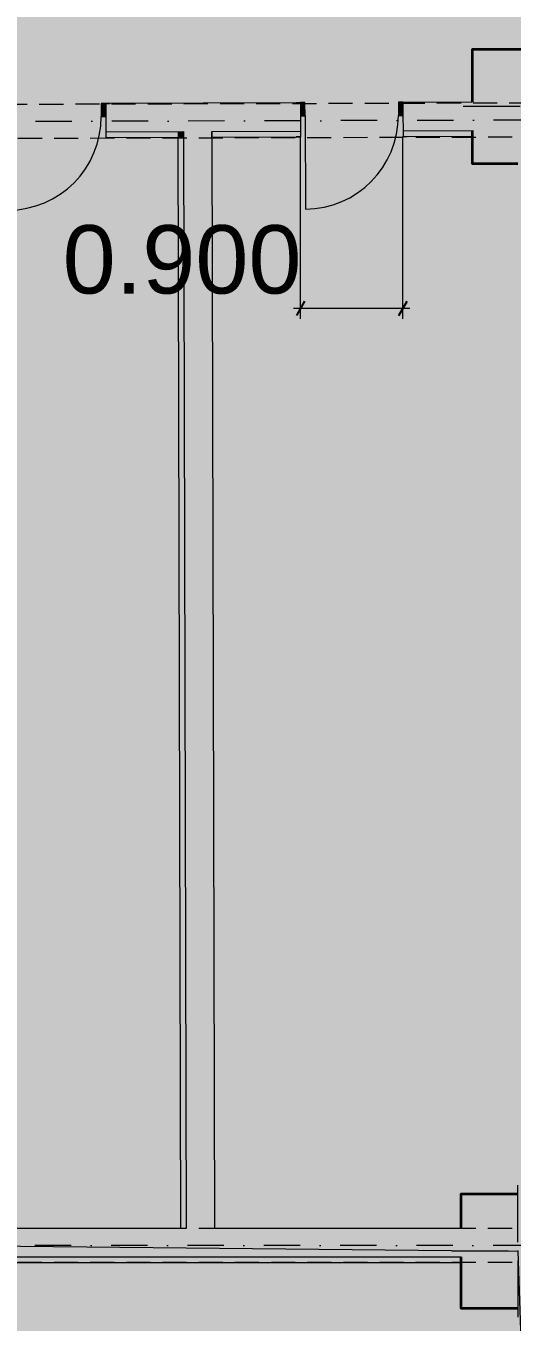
# Model space of a CAD drawing. Header units: millimetres. Extents: x -31264 to 69937, y -40802 to 59035.
# Drawn here: x -10919 to -6650, y -17915 to -6535 of the extents above; entities that cross this region are included whole.
import ezdxf
from ezdxf.enums import TextEntityAlignment as Align

# ---------------------------------------------------------------- set-up
doc = ezdxf.new("R2010")
doc.units = ezdxf.units.MM
doc.header["$MEASUREMENT"] = 0
for name, pattern in [('Dot & Dashed', [670.277762, 317.5, -176.388889, 0, -176.388874]), ('Hidden Line', [317.5, 211.666667, -105.833333]), ('Wipeout_Contour', [1000, 0, -1000])]:
    doc.linetypes.add(name, pattern=pattern)
for name, color, linetype in [('ARCHICAD Zone Stamps', 7, 'Continuous'), ('Dimensioning - General', 7, 'Continuous'), ('Model Unit - Zone', 7, 'Continuous'), ('Site & Landscape - Terrain', 7, 'Continuous'), ('Structural - Bearing', 7, 'Continuous')]:
    doc.layers.add(name, color=color, linetype=linetype)
doc.styles.add('GENERATED_STYLE_1', font='arial.ttf')
doc.dimstyles.new('GENERATED_STYLE__2', dxfattribs={"dimtxt": 600, "dimasz": 95, "dimexe": 0.18, "dimexo": 300, "dimgap": 0.09, "dimtad": 1, "dimtih": 1, "dimtoh": 1, "dimdec": 3, "dimlfac": 0.001, "dimzin": 0, "dimdsep": 46, "dimtxsty": 'GENERATED_STYLE_1', "dimblk": 'ARROWHEAD_2', "dimblk1": 'ARROWHEAD_2', "dimblk2": 'ARROWHEAD_2', "dimcen": 0.09, "dimclrd": 256, "dimclre": 256, "dimclrt": 5, "dimadec": 0, "dimazin": 0, "dimtfac": 1, "dimtdec": 4, "dimtmove": 0, "dimatfit": 3, "dimfxl": 0, "dimtolj": 1, "dimtzin": 0, "dimarcsym": 0})

# ---------------------------------------------------------------- blocks, each defined once
blk = doc.blocks.new('Corridor_03_3', base_point=(-8100, -5869))
at = {"layer": 'Model Unit - Zone', "linetype": 'Continuous', "lineweight": 0, "true_color": 0xfdf2d0}
blk.add_hatch(color=254, dxfattribs=at).paths.add_polyline_path([(-14867, -4392), (-14867, -6884), (-14517, -6884), (-14517, -7232), (-7000, -7203), (-7000, -6742), (-6000, -6742), (-6000, -7200), (1750, -7170), (1750, -4742), (1500, -4742), (1500, -4392), (-7100, -4392), (-7100, -4742), (-8100, -4742), (-8100, -3742), (-7750, -3742), (-7750, 1258), (-8100, 1258), (-8100, 2258), (-7750, 2258), (-7750, 7508), (-8100, 7508), (-8100, 8508), (-7750, 8508), (-7750, 13508), (-8100, 13508), (-8100, 13858), (-9200, 13858), (-9200, 13508), (-9550, 13508), (-9550, 2258), (-9200, 2258), (-9200, 1258), (-9550, 1258), (-9550, -3742), (-9200, -3742), (-9200, -4742), (-10200, -4742), (-10200, -4392)])
at = {"layer": 'ARCHICAD Zone Stamps', "color": 5, "lineweight": 25, "insert": (-8779, -6291), "char_height": 300, "attachment_point": 1, "style": 'GENERATED_STYLE_1'}
blk.add_mtext('\\A1;{\\pql;\\pt0,4600;\\fArial|b0|i0|c0|p34;78.134\\fArial|b0|i0|c0|p34;\\A1{\\H.66x;\\S^  ;}\\fArial|b0|i0|c0|p34; m\\fArial|b0|i0|c0|p34;\\A1{\\H.66x;\\S2^  ;}}', dxfattribs=at)
at = {"layer": 'ARCHICAD Zone Stamps', "color": 5, "lineweight": 25, "style": 'GENERATED_STYLE_1'}
for tag, p in [('ROOM_NAME', (-9283, -5113)), ('DUMMY_849', (-6917, -5044)), ('DUMMY_850', (-6917, -5634)), ('ROOM_NUMBER', (-9283, -5702)), ('measuredAreaCode', (-9283, -6291))]:
    blk.add_attdef(tag, text='', height=300, dxfattribs=at).set_placement(p, align=Align.TOP_LEFT)
blk = doc.blocks.new('Ladies_27_16', base_point=(-8025, -12312))
at = {"layer": 'Model Unit - Zone', "linetype": 'Continuous', "lineweight": 0, "true_color": 0x7da59c}
for points in [[(-8507, -7509), (-7607, -7506), (-7608, -7321), (-8508, -7324)], [(-9285, -7512), (-9261, -17092), (-7100, -17092), (-7100, -16793), (-6650, -16793), (-6650, -7742), (-7000, -7742), (-7000, -7503)]]:
    blk.add_hatch(color=252, dxfattribs=at).paths.add_polyline_path(points)
at = {"layer": 'ARCHICAD Zone Stamps', "color": 5, "lineweight": 25, "insert": (-8703, -12734), "char_height": 300, "attachment_point": 1, "style": 'GENERATED_STYLE_1'}
blk.add_mtext('\\A1;{\\pql;\\pt0,4600;\\fArial|b0|i0|c0|p34;25.089\\fArial|b0|i0|c0|p34;\\A1{\\H.66x;\\S^  ;}\\fArial|b0|i0|c0|p34; m\\fArial|b0|i0|c0|p34;\\A1{\\H.66x;\\S2^  ;}}', dxfattribs=at)
at = {"layer": 'ARCHICAD Zone Stamps', "color": 5, "lineweight": 25, "style": 'GENERATED_STYLE_1'}
for tag, p in [('DUMMY_849', (-6841, -11487)), ('ROOM_NAME', (-9208, -11555)), ('ROOM_NUMBER', (-9208, -12145)), ('DUMMY_850', (-6841, -12076)), ('measuredAreaCode', (-9208, -12734))]:
    blk.add_attdef(tag, text='', height=300, dxfattribs=at).set_placement(p, align=Align.TOP_LEFT)
blk = doc.blocks.new('Ladies_28_17', base_point=(-10735, -12245))
at = {"layer": 'Model Unit - Zone', "linetype": 'Continuous', "lineweight": 0, "true_color": 0x7da59c}
for points in [[(-11117, -7519), (-10217, -7516), (-10218, -7331), (-11118, -7334)], [(-11634, -7521), (-11609, -17092), (-9561, -17092), (-9585, -7513)]]:
    blk.add_hatch(color=252, dxfattribs=at).paths.add_polyline_path(points)
at = {"layer": 'ARCHICAD Zone Stamps', "color": 5, "lineweight": 25, "insert": (-11414, -12667), "char_height": 300, "attachment_point": 1, "style": 'GENERATED_STYLE_1'}
blk.add_mtext('\\A1;{\\pql;\\pt0,4600;\\fArial|b0|i0|c0|p34;19.781\\fArial|b0|i0|c0|p34;\\A1{\\H.66x;\\S^  ;}\\fArial|b0|i0|c0|p34; m\\fArial|b0|i0|c0|p34;\\A1{\\H.66x;\\S2^  ;}}', dxfattribs=at)
at = {"layer": 'ARCHICAD Zone Stamps', "color": 5, "lineweight": 25, "style": 'GENERATED_STYLE_1'}
for tag, p in [('ROOM_NAME', (-11919, -11488)), ('DUMMY_849', (-9552, -11420)), ('DUMMY_850', (-9552, -12009)), ('ROOM_NUMBER', (-11919, -12078)), ('measuredAreaCode', (-11919, -12667))]:
    blk.add_attdef(tag, text='', height=300, dxfattribs=at).set_placement(p, align=Align.TOP_LEFT)
blk = doc.blocks.new('Mesh_1', base_point=(-31264, 46149))
at = {"color": 254, "linetype": 'Wipeout_Contour', "lineweight": 0, "ltscale": 258748.646944}
blk.add_wipeout([(-31264, 46149), (-31264, -40802), (62056, -40802), (62056, 46149)], dxfattribs=at).dxf.layer = 'Site & Landscape - Terrain'
at = {"layer": 'Site & Landscape - Terrain', "linetype": 'Continuous', "lineweight": 13, "true_color": 0xa2a233}
h = blk.add_hatch(dxfattribs=at)
h.set_pattern_fill('Grass', color=55, style=0, pattern_type=2)
h.set_pattern_definition([(90, (0, 0), (-600, 0), [86.6025, -259.8076]), (90, (300, 173.2), (-600, 0), [86.6025, -259.8076]), (30, (0, 0), (-300, 519.6152), [86.6025, -259.8076]), (30, (0, 346.4), (-300, 519.6152), [86.6025, -259.8076]), (150, (0, 0), (300, 519.6152), [86.6025, -259.8076]), (150, (0, 346.4), (300, 519.6152), [86.6025, -259.8076])])
h.paths.add_polyline_path([(-31264, 46149), (-31264, -40802), (62056, -40802), (62056, 46149)])
blk = doc.blocks.new('Slab_3', base_point=(-6600, -17293))
at = {"layer": 'Structural - Bearing', "color": 123, "linetype": 'Continuous', "lineweight": 20, "true_color": 0x71cebe, "flags": 128}
blk.add_lwpolyline([(-6600, -17293), (-6500, -20242), (19700, -20322), (19750, 25818), (2000, 25818), (1500, -4742), (-15337, -4242), (-15337, -17206)], close=True, dxfattribs=at)
blk = doc.blocks.new('Door 24_2')
at = {"layer": 'Structural - Bearing', "linetype": 'Continuous', "lineweight": 0, "true_color": 0xffffff}
for points in [[(-450, -115), (-410, -115), (-410, 0), (-450, 0)], [(450, 0), (410, 0), (410, -115), (450, -115)]]:
    blk.add_hatch(color=7, dxfattribs=at).paths.add_polyline_path(points)
at = {"layer": 'Structural - Bearing', "color": 30, "linetype": 'Continuous', "lineweight": 18, "true_color": 0xff6600}
blk.add_line((410, 0), (410, 820), dxfattribs=at)
at = {"layer": 'Structural - Bearing', "color": 251, "linetype": 'Continuous', "lineweight": 13, "true_color": 0x6a6a6a}
for p, q in [((-450, 185), (-487, 185)), ((-450, 185), (-487, 185)), ((-450, 135), (-450, 185)), ((-450, 135), (-450, 185)), ((450, 135), (450, 185)), ((450, 135), (450, 185)), ((450, 185), (487, 185)), ((450, 185), (487, 185))]:
    blk.add_line(p, q, dxfattribs=at)
at = {"layer": 'Structural - Bearing', "color": 7, "linetype": 'Continuous', "lineweight": 20}
for p, q in [((-450, 0), (-450, 135)), ((-450, 0), (-450, 135)), ((450, 0), (450, 135)), ((450, 0), (450, 135)), ((-450, -115), (-450, 0)), ((-450, -115), (-450, 0)), ((450, -115), (450, 0)), ((450, -115), (450, 0)), ((-450, -115), (-487, -115)), ((-450, -115), (-487, -115)), ((450, -115), (487, -115)), ((450, -115), (487, -115))]:
    blk.add_line(p, q, dxfattribs=at)
at = {"layer": 'Structural - Bearing', "color": 30, "linetype": 'Continuous', "lineweight": 20, "true_color": 0xff6600}
for p, q in [((-410, 0), (-450, 0)), ((-450, 0), (-450, -115)), ((-410, -115), (-410, 0)), ((450, 0), (410, 0)), ((410, 0), (410, -115)), ((450, -115), (450, 0)), ((-450, -115), (-410, -115)), ((410, -115), (450, -115))]:
    blk.add_line(p, q, dxfattribs=at)
at = {"layer": 'Structural - Bearing', "color": 30, "linetype": 'Continuous', "lineweight": 18, "true_color": 0xff6600}
blk.add_arc((410, 0), 820, 90, 180, dxfattribs=at)
blk = doc.blocks.new('Wall_3', base_point=(-15017, -7384))
at = {"layer": 'Structural - Bearing', "linetype": 'Continuous', "lineweight": 0, "true_color": 0x5a512e}
for points in [[(-9536, -7213), (-10218, -7216), (-10217, -7466), (-9535, -7463)], [(-9286, -7212), (-9536, -7213), (-9535, -7463), (-9285, -7462)], [(-8508, -7209), (-9286, -7212), (-9285, -7462), (-8507, -7459)], [(-7608, -7206), (-7607, -7456), (-7000, -7453), (-7000, -7203)]]:
    blk.add_hatch(color=59, dxfattribs=at).paths.add_polyline_path(points)
at = {"layer": 'Structural - Bearing', "linetype": 'Continuous', "lineweight": 0, "true_color": 0x353329}
for points in [[(-10217, -7466), (-10217, -7516), (-9585, -7513), (-9585, -7463)], [(-9535, -7463), (-9585, -7463), (-9585, -7513), (-9535, -7513)], [(-8507, -7459), (-9285, -7462), (-9285, -7512), (-8507, -7509)], [(-7607, -7456), (-7607, -7506), (-7000, -7503), (-7000, -7453)]]:
    blk.add_hatch(color=250, dxfattribs=at).paths.add_polyline_path(points)
at = {"layer": 'Structural - Bearing', "color": 7, "linetype": 'Continuous', "lineweight": 20}
for p, q in [((-10218, -7216), (-10181, -7216)), ((-10218, -7216), (-10218, -7331)), ((-8508, -7209), (-8545, -7209)), ((-8508, -7209), (-8508, -7324)), ((-7608, -7206), (-7571, -7206)), ((-7608, -7206), (-7608, -7321)), ((-10218, -7331), (-10217, -7466)), ((-8508, -7324), (-8507, -7459)), ((-7608, -7321), (-7607, -7456)), ((-10217, -7466), (-9535, -7463)), ((-9535, -7463), (-9535, -7513)), ((-9285, -7462), (-8507, -7459)), ((-9285, -7512), (-9285, -7462)), ((-7607, -7456), (-7000, -7453))]:
    blk.add_line(p, q, dxfattribs=at)
at = {"layer": 'Structural - Bearing', "color": 251, "linetype": 'Continuous', "lineweight": 13, "true_color": 0x6a6a6a}
for p, q in [((-10217, -7466), (-10217, -7516)), ((-8507, -7509), (-8544, -7509)), ((-8507, -7459), (-8507, -7509)), ((-7607, -7456), (-7607, -7506)), ((-7607, -7506), (-7570, -7506)), ((-10217, -7516), (-10180, -7516))]:
    blk.add_line(p, q, dxfattribs=at)
at = {"layer": 'Structural - Bearing', "color": 7, "linetype": 'Continuous', "lineweight": 20, "flags": 128}
for points in [[(-8508, -7209), (-10218, -7216)], [(-7000, -7203), (-7608, -7206)]]:
    blk.add_lwpolyline(points, dxfattribs=at)
at = {"layer": 'Structural - Bearing', "color": 251, "linetype": 'Continuous', "lineweight": 13, "true_color": 0x6a6a6a, "flags": 128}
for points in [[(-9285, -7512), (-8507, -7509)], [(-7607, -7506), (-7000, -7503)], [(-10217, -7516), (-9585, -7513)]]:
    blk.add_lwpolyline(points, dxfattribs=at)
at = {"layer": 'Structural - Bearing', "color": 21, "linetype": 'Continuous', "lineweight": 18, "true_color": 0xff9955, "zscale": 1000, "rotation": 180.2184392876983}
for p in [(-10668, -7332), (-8058, -7322)]:
    blk.add_blockref('Door 24_2', p, dxfattribs=at)
blk = doc.blocks.new('Wall_38', base_point=(-15017, -17242))
at = {"layer": 'Structural - Bearing', "linetype": 'Continuous', "lineweight": 0, "true_color": 0x5a512e}
blk.add_hatch(color=59, dxfattribs=at).paths.add_polyline_path([(-14631, -17092), (-14631, -17342), (-7100, -17342), (-7100, -17092)])
at = {"layer": 'Structural - Bearing', "linetype": 'Continuous', "lineweight": 0, "true_color": 0x353329}
blk.add_hatch(color=250, dxfattribs=at).paths.add_polyline_path([(-14631, -17342), (-14631, -17392), (-7100, -17392), (-7100, -17342)])
at = {"layer": 'Structural - Bearing', "color": 7, "linetype": 'Continuous', "lineweight": 20}
blk.add_line((-14631, -17342), (-7100, -17342), dxfattribs=at)
at = {"layer": 'Structural - Bearing', "color": 7, "linetype": 'Continuous', "lineweight": 20, "flags": 128}
for points in [[(-13921, -17092), (-14631, -17092)], [(-12921, -17092), (-13671, -17092)], [(-11909, -17092), (-12671, -17092)], [(-9511, -17092), (-11659, -17092)], [(-7100, -17092), (-9261, -17092)]]:
    blk.add_lwpolyline(points, dxfattribs=at)
at = {"layer": 'Structural - Bearing', "color": 251, "linetype": 'Continuous', "lineweight": 13, "true_color": 0x6a6a6a, "flags": 128}
blk.add_lwpolyline([(-14631, -17392), (-7100, -17392)], dxfattribs=at)
blk = doc.blocks.new('Wall_71', base_point=(-9436, -7363))
at = {"layer": 'Structural - Bearing', "linetype": 'Continuous', "lineweight": 0, "true_color": 0x5a512e}
for points in [[(-9285, -7462), (-9535, -7463), (-9535, -7513), (-9285, -7512)], [(-9285, -7462), (-9535, -7463), (-9535, -7513), (-9285, -7512)], [(-9285, -7462), (-9535, -7463), (-9535, -7513), (-9285, -7512)], [(-9535, -7513), (-9511, -17092), (-9261, -17092), (-9285, -7512)]]:
    blk.add_hatch(color=59, dxfattribs=at).paths.add_polyline_path(points)
at = {"layer": 'Structural - Bearing', "linetype": 'Continuous', "lineweight": 0, "true_color": 0x353329}
blk.add_hatch(color=250, dxfattribs=at).paths.add_polyline_path([(-9585, -7513), (-9561, -17092), (-9511, -17092), (-9535, -7513)])
at = {"layer": 'Structural - Bearing', "color": 7, "linetype": 'Continuous', "lineweight": 20}
for p, q in [((-9535, -7463), (-9535, -7513)), ((-9535, -7463), (-9535, -7513)), ((-9535, -7463), (-9535, -7513)), ((-9285, -7512), (-9285, -7462)), ((-9285, -7512), (-9285, -7462)), ((-9285, -7512), (-9285, -7462)), ((-9535, -7513), (-9511, -17092))]:
    blk.add_line(p, q, dxfattribs=at)
at = {"layer": 'Structural - Bearing', "color": 251, "linetype": 'Continuous', "lineweight": 13, "true_color": 0x6a6a6a, "flags": 128}
for points in [[(-9585, -7513), (-9561, -17092)], [(-9561, -17092), (-9511, -17092)]]:
    blk.add_lwpolyline(points, dxfattribs=at)
at = {"layer": 'Structural - Bearing', "color": 7, "linetype": 'Continuous', "lineweight": 20, "flags": 128}
blk.add_lwpolyline([(-9261, -17092), (-9285, -7512)], dxfattribs=at)
blk = doc.blocks.new('Column_24', base_point=(-6500, -7242))
at = {"layer": 'Structural - Bearing', "linetype": 'Continuous', "lineweight": 0, "true_color": 0x5a512e}
for points in [[(-6000, -6742), (-7000, -6742), (-7000, -7203), (-6000, -7200)], [(-7000, -7453), (-6600, -7452), (-6600, -7242), (-6350, -7242), (-6350, -7451), (-6000, -7450), (-6000, -7200), (-7000, -7203)], [(-6600, -7452), (-6350, -7451), (-6350, -7242), (-6600, -7242)], [(-7000, -7742), (-6600, -7742), (-6600, -7452), (-7000, -7453)], [(-6350, -7451), (-6600, -7452), (-6600, -7742), (-6350, -7742)], [(-6350, -7451), (-6350, -7742), (-6000, -7742), (-6000, -7450)]]:
    blk.add_hatch(color=59, dxfattribs=at).paths.add_polyline_path(points)
at = {"layer": 'Structural - Bearing', "color": 1, "linetype": 'Continuous', "lineweight": 0}
for p, q in [((-6500, -7162), (-6500, -6662)), ((-6580, -7242), (-7080, -7242)), ((-6420, -7242), (-5920, -7242)), ((-6500, -7322), (-6500, -7822))]:
    blk.add_line(p, q, dxfattribs=at)
at = {"layer": 'Structural - Bearing', "color": 14, "linetype": 'Continuous', "lineweight": 35, "true_color": 0xa80f02, "flags": 128}
for points in [[(-6000, -7200), (-6000, -6742), (-7000, -6742), (-7000, -7203)], [(-7000, -7453), (-7000, -7742), (-6600, -7742)], [(-6350, -7742), (-6000, -7742), (-6000, -7450)]]:
    blk.add_lwpolyline(points, dxfattribs=at)
at = {"layer": 'Structural - Bearing', "color": 1, "linetype": 'Continuous', "lineweight": 0}
blk.add_point((-6500, -7242), dxfattribs=at)
blk = doc.blocks.new('Column_58', base_point=(-6600, -17293))
at = {"layer": 'Structural - Bearing', "linetype": 'Continuous', "lineweight": 0, "true_color": 0x5a512e}
for points in [[(-7100, -16793), (-7100, -17092), (-6650, -17092), (-6600, -17092), (-6600, -16793)], [(-6350, -16793), (-6600, -16793), (-6600, -17092), (-6350, -17092)], [(-6350, -17242), (-6350, -17342), (-6350, -17793), (-6100, -17793), (-6100, -16793), (-6350, -16793), (-6350, -17092)], [(-7100, -17092), (-7100, -17342), (-6650, -17342), (-6650, -17092)], [(-6650, -17092), (-6650, -17342), (-6600, -17342), (-6600, -17242), (-6600, -17092)], [(-6600, -17092), (-6600, -17242), (-6350, -17242), (-6350, -17092)], [(-6600, -17342), (-6350, -17342), (-6350, -17242), (-6600, -17242)], [(-7100, -17793), (-6600, -17793), (-6600, -17342), (-6650, -17342), (-7100, -17342)], [(-6600, -17793), (-6350, -17793), (-6350, -17342), (-6600, -17342)]]:
    blk.add_hatch(color=59, dxfattribs=at).paths.add_polyline_path(points)
at = {"layer": 'Structural - Bearing', "color": 1, "linetype": 'Continuous', "lineweight": 0}
for p, q in [((-6600, -17213), (-6600, -16713)), ((-6680, -17293), (-7180, -17293)), ((-6520, -17293), (-6020, -17293)), ((-6600, -17373), (-6600, -17873))]:
    blk.add_line(p, q, dxfattribs=at)
at = {"layer": 'Structural - Bearing', "color": 14, "linetype": 'Continuous', "lineweight": 35, "true_color": 0xa80f02, "flags": 128}
for points in [[(-6600, -16793), (-7100, -16793), (-7100, -17092)], [(-6350, -17793), (-6100, -17793), (-6100, -16793), (-6350, -16793)], [(-7100, -17342), (-7100, -17793), (-6600, -17793)]]:
    blk.add_lwpolyline(points, dxfattribs=at)
at = {"layer": 'Structural - Bearing', "color": 1, "linetype": 'Continuous', "lineweight": 0}
blk.add_point((-6600, -17293), dxfattribs=at)
blk = doc.blocks.new('Beam_18', base_point=(-6500, -17242))
at = {"layer": 'Structural - Bearing', "color": 132, "linetype": 'Hidden Line', "lineweight": 20, "true_color": 0x00bfbf}
for p, q in [((-6650, -17092), (-14867, -17092)), ((-6650, -17392), (-15167, -17392))]:
    blk.add_line(p, q, dxfattribs=at)
at = {"layer": 'Structural - Bearing', "color": 123, "linetype": 'Dot & Dashed', "lineweight": 20, "true_color": 0x71cebe}
blk.add_line((-6500, -17242), (-15017, -17242), dxfattribs=at)
blk = doc.blocks.new('Beam_44', base_point=(39761, -7242))
at = {"layer": 'Structural - Bearing', "color": 123, "linetype": 'Dot & Dashed', "lineweight": 20, "true_color": 0x71cebe}
blk.add_line((39761, -7242), (-15017, -7384), dxfattribs=at)
at = {"layer": 'Structural - Bearing', "color": 132, "linetype": 'Hidden Line', "lineweight": 20, "true_color": 0x00bfbf}
for p, q in [((1792, -7191), (-14867, -7234)), ((-6650, -7512), (-14867, -7534))]:
    blk.add_line(p, q, dxfattribs=at)
blk = doc.blocks.new('*D531')
at = {"layer": 'Dimensioning - General', "color": 151, "linetype": 'Continuous', "lineweight": 20, "true_color": 0x80c2ff}
for p, q in [((-15017, -20599), (-15017, -17542)), ((-6500, -20599), (-6500, -17542)), ((-15078, -20505), (-15017, -20505)), ((-15017, -20505), (-6500, -20505)), ((-6500, -20505), (-6439, -20505))]:
    blk.add_line(p, q, dxfattribs=at)
at = {"layer": 'Dimensioning - General', "color": 161, "linetype": 'Continuous', "lineweight": 25, "true_color": 0x40a5ff}
for p, q in [((-14981, -20443), (-15053, -20568)), ((-6536, -20568), (-6464, -20443))]:
    blk.add_line(p, q, dxfattribs=at)
at = {"layer": 'Dimensioning - General', "color": 5, "lineweight": 25, "insert": (-11784, -20385), "char_height": 600, "attachment_point": 7, "style": 'GENERATED_STYLE_1'}
blk.add_mtext('\\A1;{\\pql;\\fArial|b0|i0|c0|p34;8.517}', dxfattribs=at)
blk = doc.blocks.new('ARROWHEAD_2')
at = {"color": 0, "linetype": 'Continuous', "lineweight": 0}
for p, q in [((0, 0), (-1, 0)), ((-0.38, -0.66), (0.38, 0.66))]:
    blk.add_line(p, q, dxfattribs=at)
blk = doc.blocks.new('*D560')
at = {"layer": 'Dimensioning - General', "color": 151, "linetype": 'Continuous', "lineweight": 20, "true_color": 0x80c2ff}
for p, q in [((-8508, -9107), (-8508, -7509)), ((-7608, -9107), (-7608, -7506)), ((-8569, -9013), (-8508, -9013)), ((-8508, -9013), (-7608, -9013)), ((-7608, -9013), (-7547, -9013))]:
    blk.add_line(p, q, dxfattribs=at)
at = {"layer": 'Dimensioning - General', "color": 161, "linetype": 'Continuous', "lineweight": 25, "true_color": 0x40a5ff}
for p, q in [((-8472, -8951), (-8544, -9076)), ((-7644, -9076), (-7572, -8951))]:
    blk.add_line(p, q, dxfattribs=at)
at = {"layer": 'Dimensioning - General', "color": 5, "lineweight": 25, "insert": (-10596, -8893), "char_height": 600, "attachment_point": 7, "style": 'GENERATED_STYLE_1'}
blk.add_mtext('\\A1;{\\pql;\\fArial|b0|i0|c0|p34;0.900}', dxfattribs=at)

msp = doc.modelspace()

# ---------------------------------------------------------------- linework, layer by layer
at = {"layer": 'Model Unit - Zone', "color": 254, "linetype": 'Continuous', "lineweight": 0, "true_color": 0xfdf2d0, "flags": 128}
msp.add_lwpolyline([(-14867.0754, -4392.4556), (-14867.0754, -6883.9647), (-14517.0754, -6883.9647), (-14517.0754, -7232.0573), (-7000, -7203.3985), (-7000, -6742.4557), (-6000, -6742.4557), (-6000, -7199.586), (1749.9999, -7170.0392), (1749.9999, -4742.4558)], dxfattribs=at)
at = {"layer": 'Model Unit - Zone', "color": 252, "linetype": 'Continuous', "lineweight": 0, "true_color": 0x7da59c, "flags": 128}
for points in [[(-9285.2757, -7512.1133), (-9260.5227, -17092.4557), (-7099.9999, -17092.4557), (-7099.9999, -16793.1608), (-6650.0001, -16793.1608), (-6650.0001, -7742.4557), (-7000, -7742.4557), (-7000, -7503.4007)], [(-11633.6546, -7521.0665), (-11608.9247, -17092.4557), (-9560.5236, -17092.4557), (-9585.2737, -7513.257)]]:
    msp.add_lwpolyline(points, close=True, dxfattribs=at)

# ---------------------------------------------------------------- block references
at = {"layer": 'Model Unit - Zone', "color": 5, "linetype": 'Continuous', "lineweight": 35}
ref = msp.add_blockref('Corridor_03_3', (-8100, -5869.2349), dxfattribs=at)
ref.add_attrib('measuredAreaCode', 'A: ', dxfattribs={"layer": 'ARCHICAD Zone Stamps', "color": 5, "lineweight": 25, "height": 300, "style": 'GENERATED_STYLE_1'}).set_placement((-9283.245, -6291.3777), align=Align.TOP_LEFT)
for name, p, values in [('Ladies_28_17', (-10735.3989, -12244.7451), {'ROOM_NAME': 'Ladies', 'ROOM_NUMBER': '28', 'measuredAreaCode': 'A: '}), ('Ladies_27_16', (-8024.6954, -12311.676), {'ROOM_NAME': 'Ladies', 'ROOM_NUMBER': '27', 'measuredAreaCode': 'A: '})]:
    msp.add_blockref(name, p, dxfattribs=at).add_auto_attribs(values)

# ---------------------------------------------------------------- next in the draw order: block references
at = {"layer": 'Site & Landscape - Terrain', "color": 54, "lineweight": 25}
msp.add_blockref('Mesh_1', (-31264.0752, 46149.2543), dxfattribs=at)

# ---------------------------------------------------------------- next in the draw order: block references
at = {"layer": 'Structural - Bearing', "color": 123, "linetype": 'Continuous', "lineweight": 20, "true_color": 0x71cebe}
msp.add_blockref('Slab_3', (-6600, -17293.1608), dxfattribs=at)
at = {"layer": 'Structural - Bearing', "color": 14, "lineweight": 35, "true_color": 0xa80f02}
for name, p in [('Column_24', (-6500, -7242.4557)), ('Column_58', (-6600, -17293.1608))]:
    msp.add_blockref(name, p, dxfattribs=at)
at = {"layer": 'Structural - Bearing', "color": 132, "lineweight": 20, "true_color": 0x00bfbf}
for name, p in [('Beam_44', (39761.3121, -7242.4321)), ('Beam_18', (-6500, -17242.4557))]:
    msp.add_blockref(name, p, dxfattribs=at)
at = {"layer": 'Structural - Bearing', "color": 7, "lineweight": 35}
for name, p in [('Wall_3', (-15017.0754, -7383.9647)), ('Wall_71', (-9435.6622, -7362.6855)), ('Wall_38', (-15017.0754, -17242.4557))]:
    msp.add_blockref(name, p, dxfattribs=at)

# ---------------------------------------------------------------- next in the draw order: dimensions: what is measured, and where the dimension line sits
at = {"layer": 'Dimensioning - General', "color": 151, "linetype": 'Continuous', "lineweight": 20, "true_color": 0x80c2ff}
for base, p1, p2, picture, middle in [((-7607.9605, -9013.245), (-8507.954, -7209.1475), (-7607.9605, -7205.7163), '*D560', (-9587.7339, -8593.245)), ((-6500, -20505.1359), (-15017.0754, -17242.4557), (-6500, -17242.4557), '*D531', (-10776.3636, -20085.1359))]:
    dim = msp.add_linear_dim(base=base, p1=p1, p2=p2, dimstyle='GENERATED_STYLE__2', dxfattribs=at)
    dim.commit()
    dim.dimension.update_dxf_attribs({"geometry": picture, "text_midpoint": middle, "dimtype": 160})

doc.saveas('drawing.dxf')
